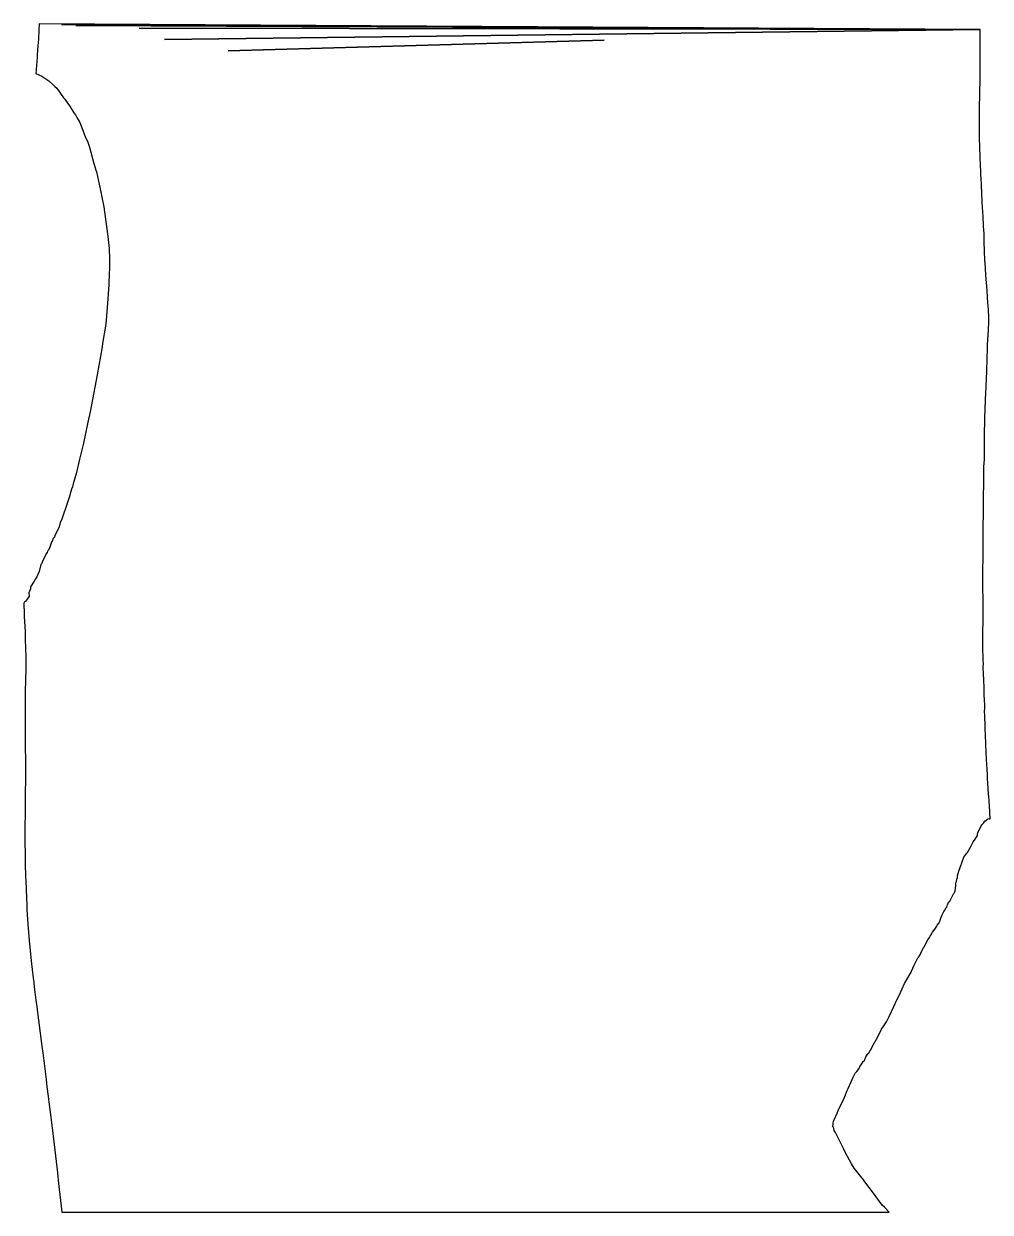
# Model space of a CAD drawing. Extents: x 8 to 158, y 0 to 184.
import ezdxf

# ---------------------------------------------------------------- set-up
doc = ezdxf.new("R2010")
doc.units = 0
doc.layers.add('17_51000', color=7, linetype='CONTINUOUS')

msp = doc.modelspace()

# ---------------------------------------------------------------- linework, layer by layer
at = {"layer": '17_51000', "color": 5}
for points in [[(9.809, 34.938), (10.068, 32.856), (10.166, 32.196), (11.053, 25.354), (11.127, 24.7), (11.188, 24.292), (11.646, 20.601), (11.782, 19.442), (11.977, 17.956), (12.075, 17.11), (12.578, 13.108), (13, 9.615), (13.41, 6.101), (13.592, 4.438), (13.992, 0.968), (14.092, 0.006), (142.35201, 0.006), (141.632, 0.791), (141.29201, 1.099), (139.90901, 2.946), (138.60101, 4.739), (138.272, 5.164), (138.17001, 5.311), (136.95801, 6.83), (136.498, 7.516), (135.61601, 9.216), (135.302, 9.887), (134.05701, 12.367), (133.84601, 12.69), (133.74701, 13.178), (133.59801, 13.349), (133.664, 13.533), (133.66301, 13.835), (133.742, 14.111), (133.77701, 14.185), (133.79201, 14.255), (133.82501, 14.349), (134.28601, 15.373), (134.45801, 15.782), (135.37201, 17.671), (135.48001, 17.925), (135.84601, 18.896), (135.985, 19.213), (136.63, 20.591), (136.85301, 21.025), (136.959, 21.272), (137.06601, 21.573), (137.35201, 21.797), (137.68501, 22.3), (137.83101, 22.572), (138.013, 22.853), (138.315, 23.367), (138.46901, 23.457), (138.60101, 23.698), (138.744, 24.078), (138.97601, 24.401), (139.09201, 24.634), (139.15601, 24.62), (139.375, 24.967), (139.53201, 25.196), (139.80901, 25.859), (140.60701, 27.172), (141.18301, 28.396), (141.416, 28.728), (141.93301, 29.499), (141.996, 29.609), (142.369, 30.366), (143.10001, 31.886), (143.54601, 32.958), (143.91, 33.61), (144.39401, 34.614), (144.722, 35.446), (145.76001, 37.22), (145.832, 37.372), (146.218, 38.289), (146.82401, 39.431), (146.89801, 39.52), (146.94501, 39.616), (147.19701, 40.001), (147.343, 40.317), (147.60701, 40.77), (147.69, 41.028), (147.778, 41.155), (148.34401, 42.23), (148.576, 42.55), (148.65601, 42.616), (148.72701, 42.868), (148.80301, 42.963), (149.069, 43.426), (149.44101, 43.887), (149.759, 44.348), (149.815, 44.507), (150.093, 44.859), (150.21901, 45.143), (150.371, 45.58), (150.44101, 45.753), (150.56001, 46.105), (150.85701, 46.62), (151.069, 46.887), (151.15901, 47.195), (151.29501, 47.323), (151.401, 47.695), (151.45201, 47.774), (151.563, 48.081), (151.61401, 48.147), (151.75201, 48.238), (152.19701, 49.073), (152.32001, 49.347), (152.429, 49.449), (152.49001, 49.557), (152.539, 49.678), (152.578, 49.852), (152.68001, 50.603), (152.718, 51.089), (152.79301, 51.291), (152.867, 51.636), (152.942, 51.888), (152.96001, 52.075), (152.96001, 52.154), (153.179, 52.89), (153.36501, 53.466), (153.431, 53.628), (153.914, 55.04), (154.248, 55.443), (154.36101, 55.605), (154.53401, 55.814), (154.58101, 55.855), (154.97501, 56.615), (155.369, 57.417), (155.60501, 57.701), (156.05, 58.43), (156.078, 58.5), (156.13501, 58.856), (156.526, 59.655), (156.62601, 59.92), (156.70601, 60.05), (157.00801, 60.296), (157.18901, 60.608), (157.59201, 60.948), (157.662, 60.934), (157.73201, 61.02), (157.847, 60.972), (158.03201, 61.01), (157.94801, 61.965), (157.90001, 63.14), (157.87601, 63.527), (157.84401, 63.932), (157.798, 64.334), (157.692, 65.522), (157.65201, 66.686), (157.61601, 67.084), (157.62201, 67.46201), (157.60001, 67.854), (157.53801, 68.64001), (157.50201, 69.456), (157.45801, 70.19601), (157.42001, 71.35201), (157.37801, 71.746), (157.354, 72.134), (157.347, 72.491), (157.32401, 72.90401), (157.3, 73.674), (157.22801, 75.216), (157.18401, 77.132), (157.158, 77.51801), (157.18001, 78.274), (157.17401, 78.622), (157.14401, 79.426), (157.09401, 80.19601), (157.10201, 81.332), (157.06201, 82.48), (157.00401, 83.59), (156.95201, 84.396), (156.968, 85.152), (156.96101, 85.494), (156.93701, 86.33401), (156.90001, 87.05601), (156.86301, 88.15701), (156.86601, 88.578), (156.908, 89.33401), (156.90201, 90.47201), (156.94, 91.228), (156.944, 92.247), (156.93401, 92.746), (156.938, 93.506), (156.92401, 94.52), (156.86601, 97.298), (156.90601, 98.05801), (156.89001, 99.15201), (156.91501, 101.811), (156.94601, 102.992), (156.95201, 104.132), (156.944, 104.89001), (156.95901, 106.37), (156.964, 108.27), (156.996, 109.83201), (156.98801, 111.313), (157.01801, 112.496), (157.03401, 113.53101), (157.03201, 114.02), (157.048, 115.54401), (157.15001, 116.714), (157.16801, 117.09601), (157.16801, 117.478), (157.12701, 118.26201), (157.11801, 118.604), (157.134, 119.75201), (157.13, 120.51201), (157.14201, 121.27601), (157.18001, 122.05201), (157.19801, 123.13701), (157.298, 125.90401), (157.35001, 127.06801), (157.41801, 127.85801), (157.42601, 128.244), (157.472, 129.028), (157.468, 129.408), (157.51201, 130.192), (157.522, 130.96201), (157.55801, 131.761), (157.62801, 134.45401), (157.72601, 136.03801), (157.746, 136.8), (157.76601, 137.21001), (157.804, 137.612), (157.81001, 138.39301), (157.804, 138.76201), (157.74701, 139.871), (157.688, 140.58701), (157.664, 140.98401), (157.57101, 142.82401), (157.51201, 143.55101), (157.39001, 144.64201), (157.326, 145.36401), (157.22801, 147.20401), (157.20201, 147.53801), (157.09001, 150.498), (157.07001, 151.66), (157.022, 152.35001), (157.00201, 152.75201), (157.00801, 153.134), (156.994, 153.50401), (156.96001, 153.858), (156.95601, 154.23401), (156.91901, 154.54601), (156.884, 154.94), (156.86401, 155.261), (156.85001, 155.67201), (156.78001, 156.75401), (156.744, 157.86201), (156.65401, 159.29601), (156.619, 160.30602), (156.59401, 160.76401), (156.58601, 161.136), (156.51801, 162.533), (156.494, 163.26701), (156.47, 163.67601), (156.412, 165.134), (156.382, 166.61401), (156.34201, 167.70601), (156.35201, 168.78801), (156.34401, 169.59201), (156.37201, 171.88), (156.40201, 172.66), (156.42001, 174.188), (156.45401, 174.97801), (156.46201, 175.36401), (156.455, 175.68001), (156.46001, 176.86801), (156.44701, 177.929), (156.45001, 181.06001), (156.46101, 181.718), (156.48201, 182.17401), (156.47801, 182.871), (156.49001, 183.37401), (10.57, 184.246), (10.516, 183.30801), (10.458, 181.858), (10.373, 180.802), (10.281, 179.41), (10.264, 179.03601), (10.052, 176.56201), (10.964, 176.14101), (11.427, 175.828), (12.093, 175.399), (12.741, 174.77901), (13.017, 174.526), (13.291, 174.24001), (14.351, 172.75301), (14.539, 172.55101), (15.397, 171.345), (15.951, 170.44901), (16.188, 170.14401), (16.409, 169.73701), (16.884, 168.94901), (17.727, 166.77701), (18.132, 165.90401), (18.383, 165.14201), (19.058, 162.57501), (19.168, 162.27802), (19.364, 161.55602), (19.443, 161.298), (20.207, 157.94101), (20.259, 157.62801), (20.587, 155.89201), (21.184, 151.68901), (21.441, 149.455), (21.486, 147.72701), (21.485, 146.07901), (21.44, 145.69701), (21.375, 143.789), (21.183, 140.92801), (20.939, 138.29001), (20.866, 137.38901), (20.403, 134.675), (20.342, 134.18701), (19.551, 129.84001), (18.461, 124.08001), (18.114, 122.46101), (17.457, 119.217), (16.843, 116.743), (16.357, 114.69901), (15.861, 112.922), (15.743, 112.47401), (15.608, 112.08301), (15.505, 111.75201), (15.232, 110.80901), (14.706, 109.261), (14.613, 108.96001), (14.429, 108.551), (14.073, 107.43501), (14.034, 107.27701), (13.842, 106.951), (13.757, 106.603), (13.604, 106.09), (13.012, 104.91501), (12.956, 104.66701), (12.687, 104.37801), (12.631, 104.132), (12.486, 103.87501), (12.175, 102.97701), (11.967, 102.592), (11.85, 102.48901), (11.799, 102.29201), (11.623, 102.03001), (11.592, 101.908), (11.339, 101.42901), (11.103, 100.87401), (10.936, 100.537), (10.857, 100.412), (10.592, 99.312), (10.352, 98.89301), (10.201, 98.48701), (9.99, 98.173), (9.778, 97.814), (9.216, 96.95), (9.216, 96.66), (9.061, 96.30801), (8.99, 96.01501), (9.01, 95.48601), (8.831, 95.21001), (8.454, 94.659), (8.253, 94.57201), (8.249, 94.512), (8.185, 94.44801), (8.236, 92.714), (8.256, 92.332), (8.32, 91.57401), (8.362, 90.81001), (8.416, 90.04), (8.428, 89.65601), (8.414, 88.888), (8.446, 87.37), (8.496, 86.21201), (8.484, 84.283), (8.454, 82.374), (8.4, 80.83), (8.416, 80.45), (8.418, 80.077), (8.392, 79.29401), (8.41, 77.804), (8.408, 76.998), (8.384, 76.222), (8.41, 75.464), (8.41, 73.93), (8.422, 73.18501), (8.4, 71.622), (8.438, 70.484), (8.446, 68.956), (8.438, 67.41801), (8.402, 64.737), (8.378, 61.629), (8.334, 60.082), (8.336, 59.316), (8.362, 58.558), (8.36, 58.176), (8.374, 57.041), (8.402, 55.896), (8.402, 55.13), (8.416, 53.976), (8.476, 52.106), (8.491, 51.375), (8.588, 48.73), (8.637, 47.634), (8.682, 46.882), (8.716, 46.142), (8.808, 44.68), (9.023, 42.139), (9.322, 38.994), (9.636, 36.288), (9.729, 35.62), (9.809, 34.938)], [(17.767, 184.10101), (14.18, 184.12001), (14.014, 184.12801), (156.49001, 183.37401), (17.767, 184.10101)], [(20.496, 183.95601), (16.294, 183.97401), (16.236, 183.98201), (156.49001, 183.37401), (20.496, 183.95601)], [(18.94, 184.04401), (83.356, 183.73201), (18.94, 184.04401)], [(26.092, 183.57701), (156.49001, 183.37401), (26.092, 183.57701)], [(30.022, 181.81201), (29.982, 181.82001), (156.49001, 183.37401), (30.022, 181.81201)], [(98.19601, 181.70001), (39.888, 180.026), (98.19601, 181.70001)]]:
    msp.add_lwpolyline(points, dxfattribs=at)

doc.saveas('drawing.dxf')
